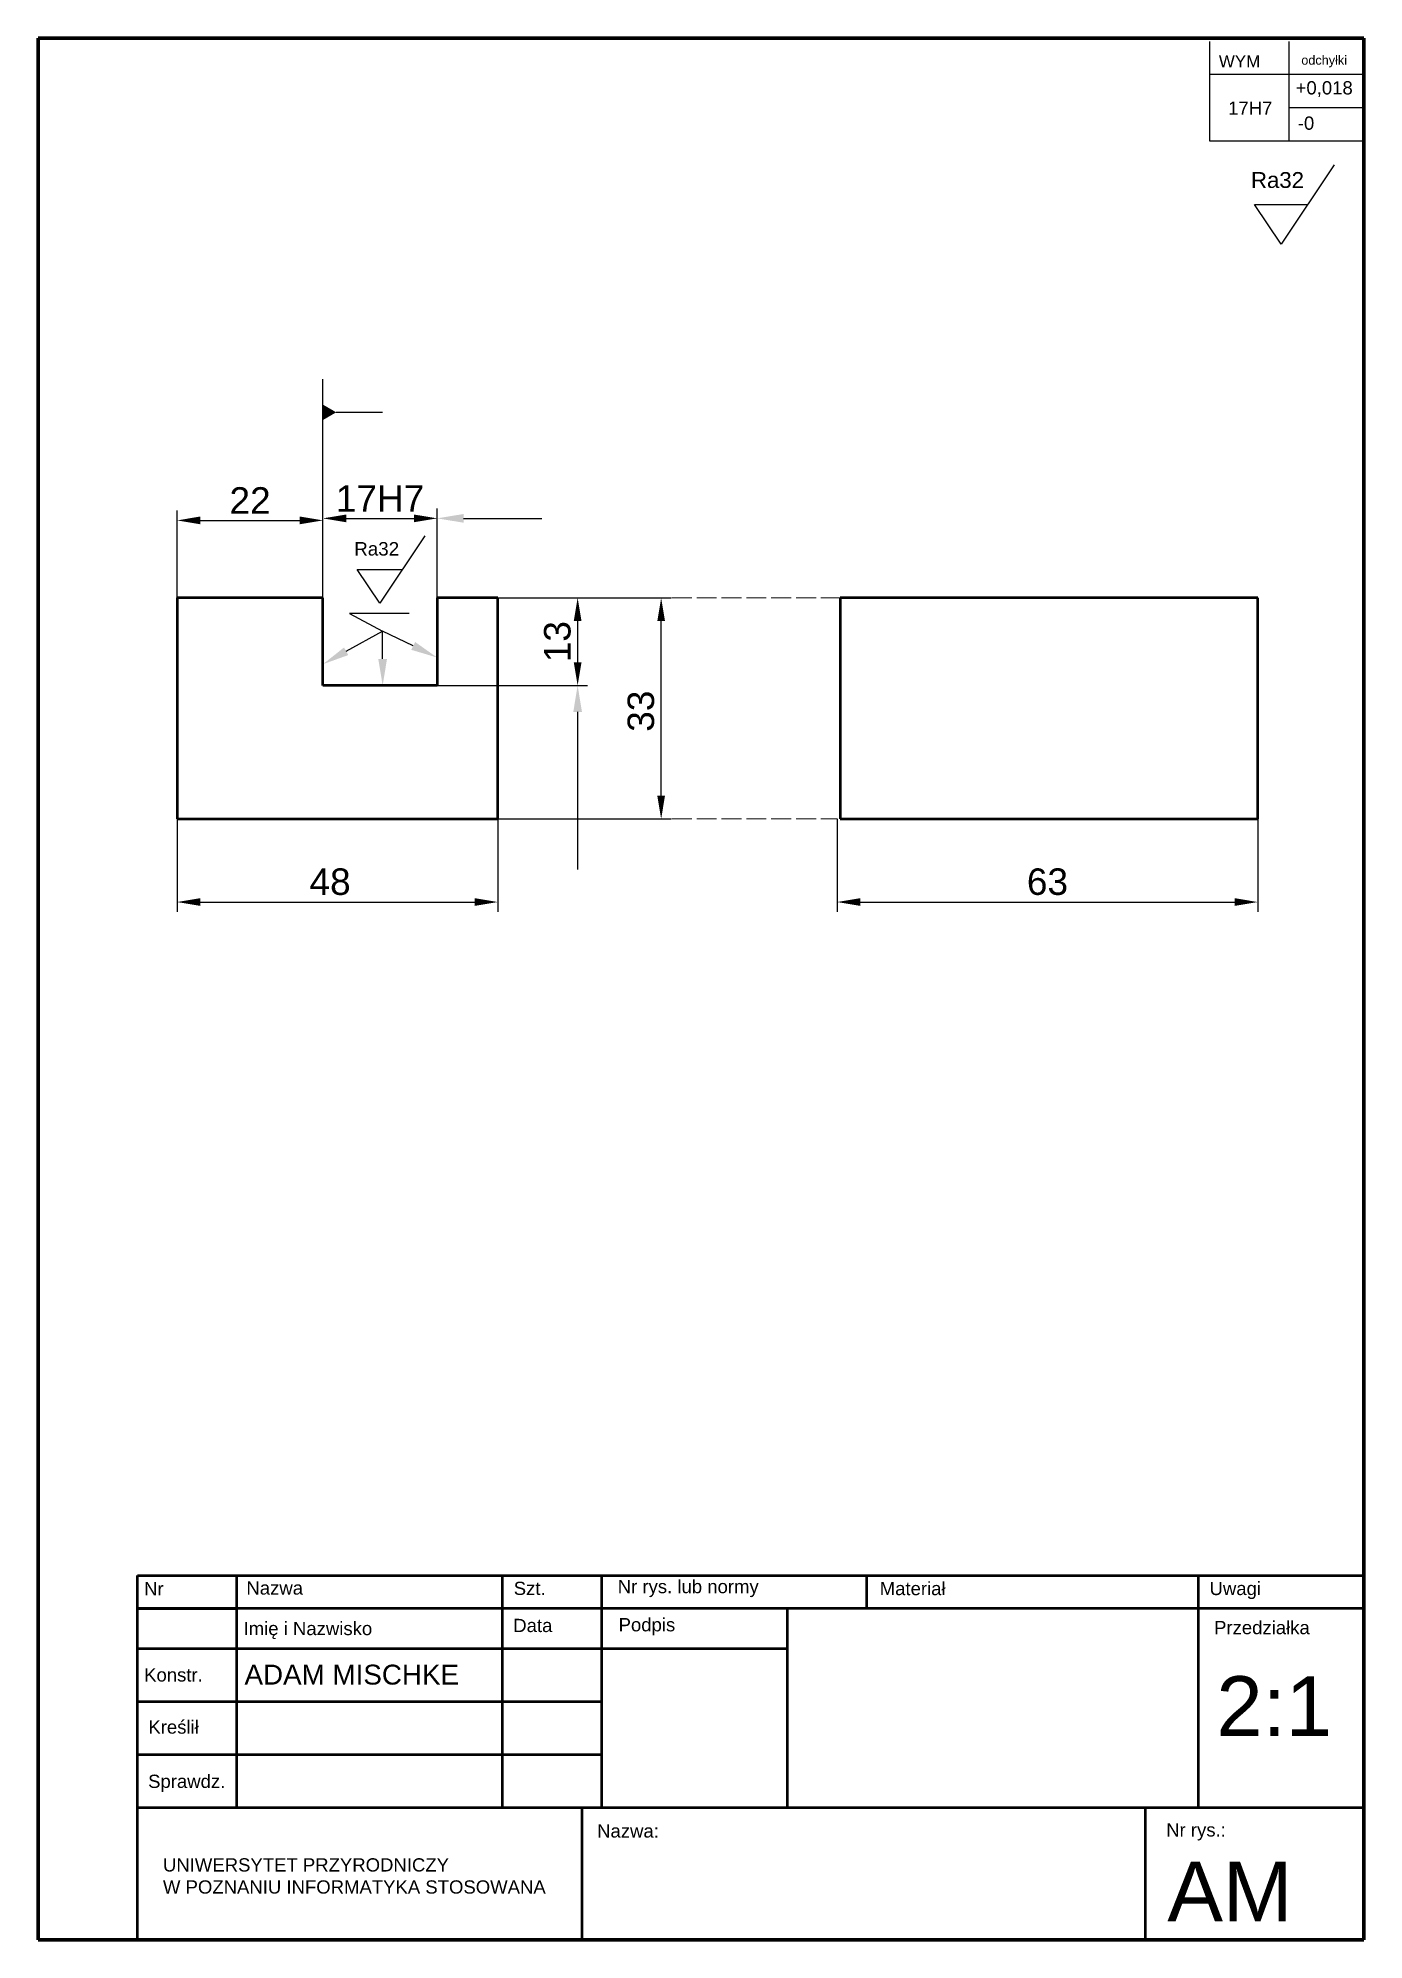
# Paper-space layout 'Layout1' of a CAD drawing. Header units: millimetres. Extents: x 5 to 205, y 5 to 292.
import ezdxf
from ezdxf import colors
from ezdxf.entities.mleader import LeaderData, LeaderLine
from ezdxf.math import Vec2, Vec3

# ---------------------------------------------------------------- set-up
doc = ezdxf.new("R2010")
doc.units = ezdxf.units.MM
doc.linetypes.add('ACAD_ISO02W100', pattern=[15, 12, -3])
for name, color, linetype, lineweight in [('linia cienka', 7, 'Continuous', 18), ('linia gruba', 7, 'Continuous', 50), ('linia kreskowa', 7, 'ACAD_ISO02W100', 18), ('linia obramowania', 7, 'Continuous', 70), ('wymiar cienka', 7, 'Continuous', 15)]:
    doc.layers.add(name, color=color, linetype=linetype, lineweight=lineweight)
doc.styles.get("Standard").update_dxf_attribs({"font": 'arial.ttf'})
doc.dimstyles.new('ISO-25', dxfattribs={"dimtxt": 4, "dimasz": 3.5, "dimexe": 1.5, "dimexo": 0, "dimgap": 1, "dimtad": 1, "dimdec": 0, "dimtxsty": 'Standard', "dimcen": 2.5, "dimadec": 0, "dimazin": 0, "dimtfac": 1, "dimtdec": 0, "dimtmove": 0, "dimatfit": 3, "dimfxl": 1, "dimarcsym": 0})

# ---------------------------------------------------------------- blocks, each defined once
blk = doc.blocks.new('*D22')
at = {"layer": 'Defpoints', "color": 0, "transparency": 16777216}
for p in [(25.98, 174.16), (74.35, 174.16), (74.35, 161.62)]:
    blk.add_point(p, dxfattribs=at)
at = {"layer": 'wymiar cienka', "color": 0, "lineweight": -2, "transparency": 16777216}
for p, q in [((25.98, 174.16), (25.98, 160.12)), ((74.35, 174.16), (74.35, 160.12)), ((29.48, 161.62), (70.85, 161.62))]:
    blk.add_line(p, q, dxfattribs=at)
at = {"layer": 'wymiar cienka', "color": 0, "transparency": 16777216}
for points in [[(29.48, 162.21), (29.48, 161.04), (25.98, 161.62)], [(70.85, 162.21), (70.85, 161.04), (74.35, 161.62)]]:
    blk.add_solid(points, dxfattribs=at)
at = {"layer": 'wymiar cienka', "color": 0, "transparency": 16777216, "insert": (49.05, 164.67), "char_height": 4, "attachment_point": 5}
blk.add_mtext('48', dxfattribs=at)
blk = doc.blocks.new('*D23')
at = {"layer": 'Defpoints', "color": 0, "transparency": 16777216}
for p in [(74.35, 207.52), (98.99, 207.52), (74.35, 174.16)]:
    blk.add_point(p, dxfattribs=at)
at = {"layer": 'wymiar cienka', "color": 0, "lineweight": -2, "transparency": 16777216}
for p, q in [((74.35, 207.52), (100.49, 207.52)), ((98.99, 177.66), (98.99, 204.02)), ((74.35, 174.16), (100.49, 174.16))]:
    blk.add_line(p, q, dxfattribs=at)
at = {"layer": 'wymiar cienka', "color": 0, "transparency": 16777216}
for points in [[(98.41, 204.02), (99.57, 204.02), (98.99, 207.52)], [(98.41, 177.66), (99.57, 177.66), (98.99, 174.16)]]:
    blk.add_solid(points, dxfattribs=at)
at = {"layer": 'wymiar cienka', "color": 0, "transparency": 16777216, "insert": (95.95, 190.42), "char_height": 4, "attachment_point": 5, "rotation": 90}
blk.add_mtext('33', dxfattribs=at)
blk = doc.blocks.new('*D24')
at = {"layer": 'Defpoints', "color": 0, "transparency": 16777216}
for p in [(47.98, 219.21), (25.98, 207.52), (47.98, 207.52)]:
    blk.add_point(p, dxfattribs=at)
at = {"layer": 'wymiar cienka', "color": 0, "lineweight": -2, "transparency": 16777216}
for p, q in [((25.98, 207.52), (25.98, 220.71)), ((29.48, 219.21), (44.48, 219.21)), ((47.98, 207.52), (47.98, 220.71))]:
    blk.add_line(p, q, dxfattribs=at)
at = {"layer": 'wymiar cienka', "color": 0, "transparency": 16777216}
for points in [[(29.48, 219.8), (29.48, 218.63), (25.98, 219.21)], [(44.48, 219.8), (44.48, 218.63), (47.98, 219.21)]]:
    blk.add_solid(points, dxfattribs=at)
at = {"layer": 'wymiar cienka', "color": 0, "transparency": 16777216, "insert": (36.98, 222.22), "char_height": 4, "attachment_point": 5}
blk.add_mtext('22', dxfattribs=at)
blk = doc.blocks.new('*D21')
at = {"layer": 'Defpoints', "color": 0, "transparency": 16777216}
for p in [(74.35, 207.52), (65.19, 194.3), (86.39, 194.3)]:
    blk.add_point(p, dxfattribs=at)
at = {"layer": 'wymiar cienka', "color": 0, "lineweight": -2, "transparency": 16777216}
for p, q in [((74.35, 207.52), (87.89, 207.52)), ((86.39, 204.02), (86.39, 197.8)), ((65.19, 194.3), (87.89, 194.3))]:
    blk.add_line(p, q, dxfattribs=at)
at = {"layer": 'wymiar cienka', "color": 0, "transparency": 16777216}
for points in [[(85.81, 204.02), (86.98, 204.02), (86.39, 207.52)], [(85.81, 197.8), (86.98, 197.8), (86.39, 194.3)]]:
    blk.add_solid(points, dxfattribs=at)
at = {"layer": 'wymiar cienka', "color": 0, "transparency": 16777216, "insert": (83.35, 200.91), "char_height": 4, "attachment_point": 5, "rotation": 90}
blk.add_mtext('13', dxfattribs=at)
blk = doc.blocks.new('*D25')
at = {"layer": 'Defpoints', "color": 0, "transparency": 16777216}
for p in [(125.54, 174.16), (188.98, 174.16), (188.98, 161.62)]:
    blk.add_point(p, dxfattribs=at)
at = {"layer": 'wymiar cienka', "color": 0, "lineweight": -2, "transparency": 16777216}
for p, q in [((125.54, 174.16), (125.54, 160.12)), ((188.98, 174.16), (188.98, 160.12)), ((129.04, 161.62), (185.48, 161.62))]:
    blk.add_line(p, q, dxfattribs=at)
at = {"layer": 'wymiar cienka', "color": 0, "transparency": 16777216}
for points in [[(129.04, 162.21), (129.04, 161.04), (125.54, 161.62)], [(185.48, 162.21), (185.48, 161.04), (188.98, 161.62)]]:
    blk.add_solid(points, dxfattribs=at)
at = {"layer": 'wymiar cienka', "color": 0, "transparency": 16777216, "insert": (157.26, 164.67), "char_height": 4, "attachment_point": 5}
blk.add_mtext('63', dxfattribs=at)
blk = doc.blocks.new('*D26')
at = {"layer": 'Defpoints', "color": 0, "transparency": 16777216}
for p in [(65.19, 219.52), (47.98, 207.52), (65.19, 207.52)]:
    blk.add_point(p, dxfattribs=at)
at = {"layer": 'wymiar cienka', "color": 0, "lineweight": -2, "transparency": 16777216}
for p, q in [((47.98, 207.52), (47.98, 221.02)), ((65.19, 207.52), (65.19, 221.02)), ((51.48, 219.52), (61.69, 219.52))]:
    blk.add_line(p, q, dxfattribs=at)
at = {"layer": 'wymiar cienka', "color": 0, "transparency": 16777216}
for points in [[(51.48, 220.1), (51.48, 218.93), (47.98, 219.52)], [(61.69, 220.1), (61.69, 218.93), (65.19, 219.52)]]:
    blk.add_solid(points, dxfattribs=at)
at = {"layer": 'wymiar cienka', "color": 0, "transparency": 16777216, "insert": (56.59, 222.52), "char_height": 4, "attachment_point": 5}
blk.add_mtext('17H7', dxfattribs=at)
blk = doc.blocks.new('_DatumFilled')
at = {"color": 0, "linetype": 'ByBlock'}
blk.add_solid([(0, 0.58), (-1, 0), (0, -0.58)], dxfattribs=at)

psp = doc.layouts.get("Layout1")

# ---------------------------------------------------------------- linework, layer by layer
for p, q in [((181.69, 291.49), (181.69, 276.49)), ((193.69, 291.49), (193.69, 276.49)), ((204.69, 286.49), (181.69, 286.49)), ((204.69, 281.49), (193.69, 281.49)), ((181.69, 276.49), (204.69, 276.49)), ((200.51, 272.89), (192.51, 260.89)), ((192.51, 260.89), (188.51, 266.89)), ((188.51, 266.89), (196.51, 266.89)), ((47.98, 220.71), (47.98, 240.52)), ((63.32, 216.88), (56.54, 206.72)), ((56.54, 206.72), (53.16, 211.8)), ((53.16, 211.8), (59.93, 211.8)), ((60.98, 205.17), (51.98, 205.17)), ((51.98, 205.17), (56.98, 202.52))]:
    psp.add_line(p, q)
at = {"layer": 'linia cienka'}
for p, q in [((74.35, 207.52), (65.19, 207.52)), ((65.19, 207.52), (65.19, 194.3)), ((74.35, 174.16), (74.35, 207.52)), ((125.99, 207.52), (125.99, 174.16)), ((65.19, 194.3), (52.98, 194.3)), ((28.56, 174.16), (74.35, 174.16)), ((35, 60), (75, 60)), ((75, 60), (90, 60)), ((90, 60), (130, 60)), ((205, 60), (180, 60)), ((205, 60), (205, 55)), ((35, 55), (35, 55)), ((35, 55), (35, 25)), ((130, 55), (118, 55)), ((118, 55), (130, 55)), ((205, 55), (205, 55)), ((20, 41), (20, 49)), ((20, 33), (20, 41)), ((20, 25), (20, 33)), ((20, 5), (20, 25)), ((90, 25), (87, 25)), ((180, 25), (172, 25)), ((205, 5), (20, 5)), ((20, 5), (20, 5)), ((20, 5), (20, 5))]:
    psp.add_line(p, q, dxfattribs=at)
at = {"layer": 'linia gruba'}
for p, q in [((47.98, 207.52), (25.98, 207.52)), ((25.98, 207.52), (25.98, 174.16)), ((47.98, 194.3), (47.98, 207.52)), ((74.35, 207.52), (65.19, 207.52)), ((65.19, 207.52), (65.19, 194.3)), ((74.35, 174.16), (74.35, 207.52)), ((188.98, 207.52), (125.99, 207.52)), ((125.99, 207.52), (125.99, 174.16)), ((188.98, 174.16), (188.98, 207.52)), ((65.19, 194.3), (47.98, 194.3)), ((25.98, 174.16), (74.35, 174.16)), ((125.99, 174.16), (188.98, 174.16)), ((20, 5), (20, 60)), ((20, 60), (205, 60)), ((35, 25), (35, 60)), ((75, 60), (75, 25)), ((90, 60), (90, 25)), ((130, 55), (130, 60)), ((180, 60), (180, 25)), ((205, 55), (20, 55)), ((20, 55), (35, 55)), ((118, 55), (118, 25)), ((20, 49), (90, 49)), ((90, 49), (118, 49)), ((20, 41), (90, 41)), ((20, 33), (90, 33)), ((20, 25), (205, 25)), ((87, 25), (87, 5)), ((172, 25), (172, 5))]:
    psp.add_line(p, q, dxfattribs=at)
at = {"layer": 'linia kreskowa', "ltscale": 0.25}
for p, q in [((74.35, 207.52), (125.99, 207.52)), ((74.35, 174.16), (125.54, 174.16))]:
    psp.add_line(p, q, dxfattribs=at)
at = {"layer": 'linia obramowania'}
for p, q in [((205, 292), (5, 292)), ((5, 292), (5, 5)), ((205, 5), (205, 292)), ((5, 5), (205, 5))]:
    psp.add_line(p, q, dxfattribs=at)

# ---------------------------------------------------------------- texts
for height, p in [(2.395, (187.96, 269.38)), (2.029, (52.69, 213.91))]:
    psp.add_text('Ra32', height=height).set_placement(p)
at = {"attachment_point": 1}
for s, width, gutter_width, heights, insert, char_height in [('WYM', 8.2462, 41.23, [0], (183.11, 289.41), 1.832), ('odchyłki', 5.4692, 30.76, [1.77], (195.55, 289.35), 1.367), ('+0,018', 9, 45, [0], (194.69, 285.49), 2), ('17H7', 10, 45, [0], (184.51, 282.42), 2), ('-0', 6, 45, [0], (195.02, 280.16), 2), ('ADAM MISCHKE', 40, 45, [0], (36.14, 46.54), 3), ('2:1', 22.2699, 45, [0], (182.73, 44.8), 9), ('UNIWERSYTET PRZYRODNICZY\\PW POZNANIU INFORMATYKA STOSOWANA ', 61, 10, [0], (23.84, 17.33), 2), ('AM', 29.6495, 45, [0], (175.35, 16.83), 9)]:
    psp.add_mtext_dynamic_manual_height_columns(s, width=width, gutter_width=gutter_width, heights=heights, dxfattribs=dict(at, insert=insert, char_height=char_height))
at = {"layer": 'linia cienka'}
for s, p in [('Nr', (21, 57)), ('Nazwa', (36.43, 57.11)), ('Szt.', (76.75, 57.06)), ('Nr rys. lub normy', (92.44, 57.33)), ('Materiał', (131.96, 57.03)), ('Uwagi', (181.71, 57.04)), ('Imię i Nazwisko', (36, 51)), ('Data', (76.68, 51.46)), ('Podpis', (92.57, 51.57)), ('Przedziałka', (182.39, 51.14)), ('Konstr.', (21, 44)), ('Kreślił', (21.64, 36.13)), ('Sprawdz.', (21.6, 27.94)), ('Nazwa:', (89.33, 20.45)), ('Nr rys.:', (175.17, 20.61))]:
    psp.add_text(s, height=2, dxfattribs=at).set_placement(p)

# ---------------------------------------------------------------- dimensions: what is measured, and where the dimension line sits
at = {"layer": 'wymiar cienka'}
for base, p1, p2, picture, middle in [((47.98, 219.21), (25.98, 207.52), (47.98, 207.52), '*D24', (36.98, 222.22)), ((188.98, 161.62), (125.54, 174.16), (188.98, 174.16), '*D25', (157.26, 164.67))]:
    dim = psp.add_linear_dim(base=base, p1=p1, p2=p2, dimstyle='ISO-25', dxfattribs=at)
    dim.commit()
    dim.dimension.update_dxf_attribs({"geometry": picture, "text_midpoint": middle})
dim = psp.add_linear_dim(base=(65.19, 219.52), p1=(47.98, 207.52), p2=(65.19, 207.52), text='17H7', dimstyle='ISO-25', dxfattribs=at)
dim.commit()
dim.dimension.update_dxf_attribs({"geometry": '*D26', "text_midpoint": (56.59, 222.52)})
for base, p1, p2, picture, middle in [((86.39, 194.3), (74.35, 207.52), (65.19, 194.3), '*D21', (86.39, 200.91)), ((98.99, 207.52), (74.35, 174.16), (74.35, 207.52), '*D23', (98.99, 190.42))]:
    dim = psp.add_linear_dim(base=base, p1=p1, p2=p2, angle=90, dimstyle='ISO-25', dxfattribs=at)
    dim.commit()
    dim.dimension.update_dxf_attribs({"geometry": picture, "text_midpoint": middle, "dimtype": 160})
dim = psp.add_linear_dim(base=(74.35, 161.62), p1=(25.98, 174.16), p2=(74.35, 174.16), dimstyle='ISO-25', dxfattribs=at)
dim.commit()
dim.dimension.update_dxf_attribs({"geometry": '*D22', "text_midpoint": (49.05, 161.62), "dimtype": 160})

# ---------------------------------------------------------------- leaders
ml = psp.add_multileader_mtext('Standard')
ml.set_content('', color=256)
ml.set_leader_properties()
ml.set_arrow_properties(name='DATUMFILLED')
ml.build(insert=Vec2(0, 0))
ml.multileader.update_dxf_attribs({"dogleg_length": 20, "arrow_head_size": 2})
ctx = ml.context
ctx.base_point, ctx.arrow_head_size, ctx.plane_origin = Vec3(56.98, 235.52), 2, Vec3(47.98, 235.52)
notes = []
notes.append((ctx, [(0, (1, 1, 0), (54.98, 235.52), (1, 0), 2, [(0, [(47.98, 235.52)], 0, [])])]))
ctx.mtext.insert, ctx.mtext.flow_direction = Vec3(58.98, 237.52), 5
ml = psp.add_multileader_mtext('Standard')
ml.set_content('', color=256)
ml.set_leader_properties()
ml.build(insert=Vec2(0, 0))
ml.multileader.update_dxf_attribs({"dogleg_length": 0})
ctx = ml.context
ctx.base_point, ctx.plane_origin = Vec3(80.98, 219.52), Vec3(65.19, 219.52)
notes.append((ctx, [(0, (1, 1, 0), (80.98, 219.52), (1, 0), 0, [(0, [(65.19, 219.52)], 0, [])])]))
ctx.mtext.insert, ctx.mtext.flow_direction = Vec3(82.98, 221.52), 5
ml = psp.add_multileader_mtext('Standard')
ml.set_content('', color=256)
ml.set_leader_properties()
ml.build(insert=Vec2(0, 0))
ml.multileader.update_dxf_attribs({"dogleg_length": 0})
ctx = ml.context
ctx.base_point, ctx.plane_origin = Vec3(56.98, 202.52), Vec3(47.98, 197.52)
notes.append((ctx, [(0, (1, 1, 0), (56.98, 202.52), (1, 0), 0, [(0, [(47.98, 197.52)], 0, [])])]))
ctx.mtext.insert, ctx.mtext.flow_direction = Vec3(58.98, 204.52), 5
ml = psp.add_multileader_mtext('Standard')
ml.set_content('', color=256)
ml.set_leader_properties()
ml.build(insert=Vec2(0, 0))
ml.multileader.update_dxf_attribs({"dogleg_length": 0})
ctx = ml.context
ctx.base_point, ctx.plane_origin = Vec3(52.98, 202.52), Vec3(65.19, 199.52)
ctx.text_align_type = 2
notes.append((ctx, [(0, (1, 1, 0), (56.98, 202.52), (-1, 0), 0, [(0, [(65.19, 198.52)], 0, [])])]))
ctx.mtext.insert, ctx.mtext.alignment, ctx.mtext.flow_direction = Vec3(54.98, 204.52), 3, 5
ml = psp.add_multileader_mtext('Standard')
ml.set_content('', color=256)
ml.set_leader_properties()
ml.build(insert=Vec2(0, 0))
ml.multileader.update_dxf_attribs({"dogleg_length": 0})
ctx = ml.context
ctx.base_point, ctx.plane_origin = Vec3(56.98, 202.52), Vec3(56.98, 194.3)
notes.append((ctx, [(0, (1, 1, 0), (56.98, 202.52), (1, 0), 0, [(0, [(56.98, 194.3)], 0, [])])]))
ctx.mtext.insert, ctx.mtext.flow_direction = Vec3(58.98, 204.52), 5
ml = psp.add_multileader_mtext('Standard')
ml.set_content('', color=256)
ml.set_leader_properties()
ml.build(insert=Vec2(0, 0))
ml.multileader.update_dxf_attribs({"dogleg_length": 0})
ctx = ml.context
ctx.base_point, ctx.plane_origin = Vec3(86.39, 166.52), Vec3(86.39, 194.3)
notes.append((ctx, [(0, (1, 1, 0), (86.39, 166.52), (1, 0), 0, [(0, [(86.39, 194.3)], 0, [])])]))
ctx.mtext.insert, ctx.mtext.flow_direction = Vec3(88.39, 168.52), 5
for ctx, leaders in notes:
    for number, flags, end, landing, length, lines in leaders:
        leader = LeaderData()
        leader.index, (leader.has_last_leader_line, leader.has_dogleg_vector, leader.attachment_direction) = number, flags
        leader.last_leader_point, leader.dogleg_vector, leader.dogleg_length = Vec3(end), Vec3(landing), length
        for number, points, colour, breaks in lines:
            line = LeaderLine()
            line.index, line.vertices, line.color, line.breaks = number, Vec3.list(points), colors.encode_raw_color(colour), breaks
            leader.lines.append(line)
        ctx.leaders.append(leader)

doc.saveas('drawing.dxf')
